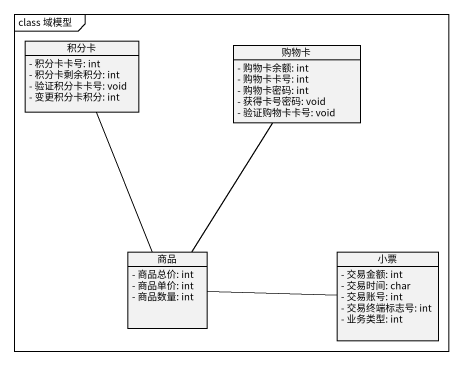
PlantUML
@startuml
mainframe class 域模型
hide circle
hide empty members
skinparam classAttributeIconSize 0
class 积分卡 {
  - 积分卡卡号: int
  - 积分卡剩余积分: int
  - 验证积分卡卡号: void
  - 变更积分卡积分: int
}
class 购物卡 {
  - 购物卡余额: int
  - 购物卡卡号: int
  - 购物卡密码: int
  - 获得卡号密码: void
  - 验证购物卡卡号: void
}
class 商品 {
  - 商品总价: int
  - 商品单价: int
  - 商品数量: int
}
class 小票 {
  - 交易金额: int
  - 交易时间: char
  - 交易账号: int
  - 交易终端标志号: int
  - 业务类型: int
}
商品 -up- 积分卡
商品 -up- 购物卡
商品 -right- 小票
@enduml
